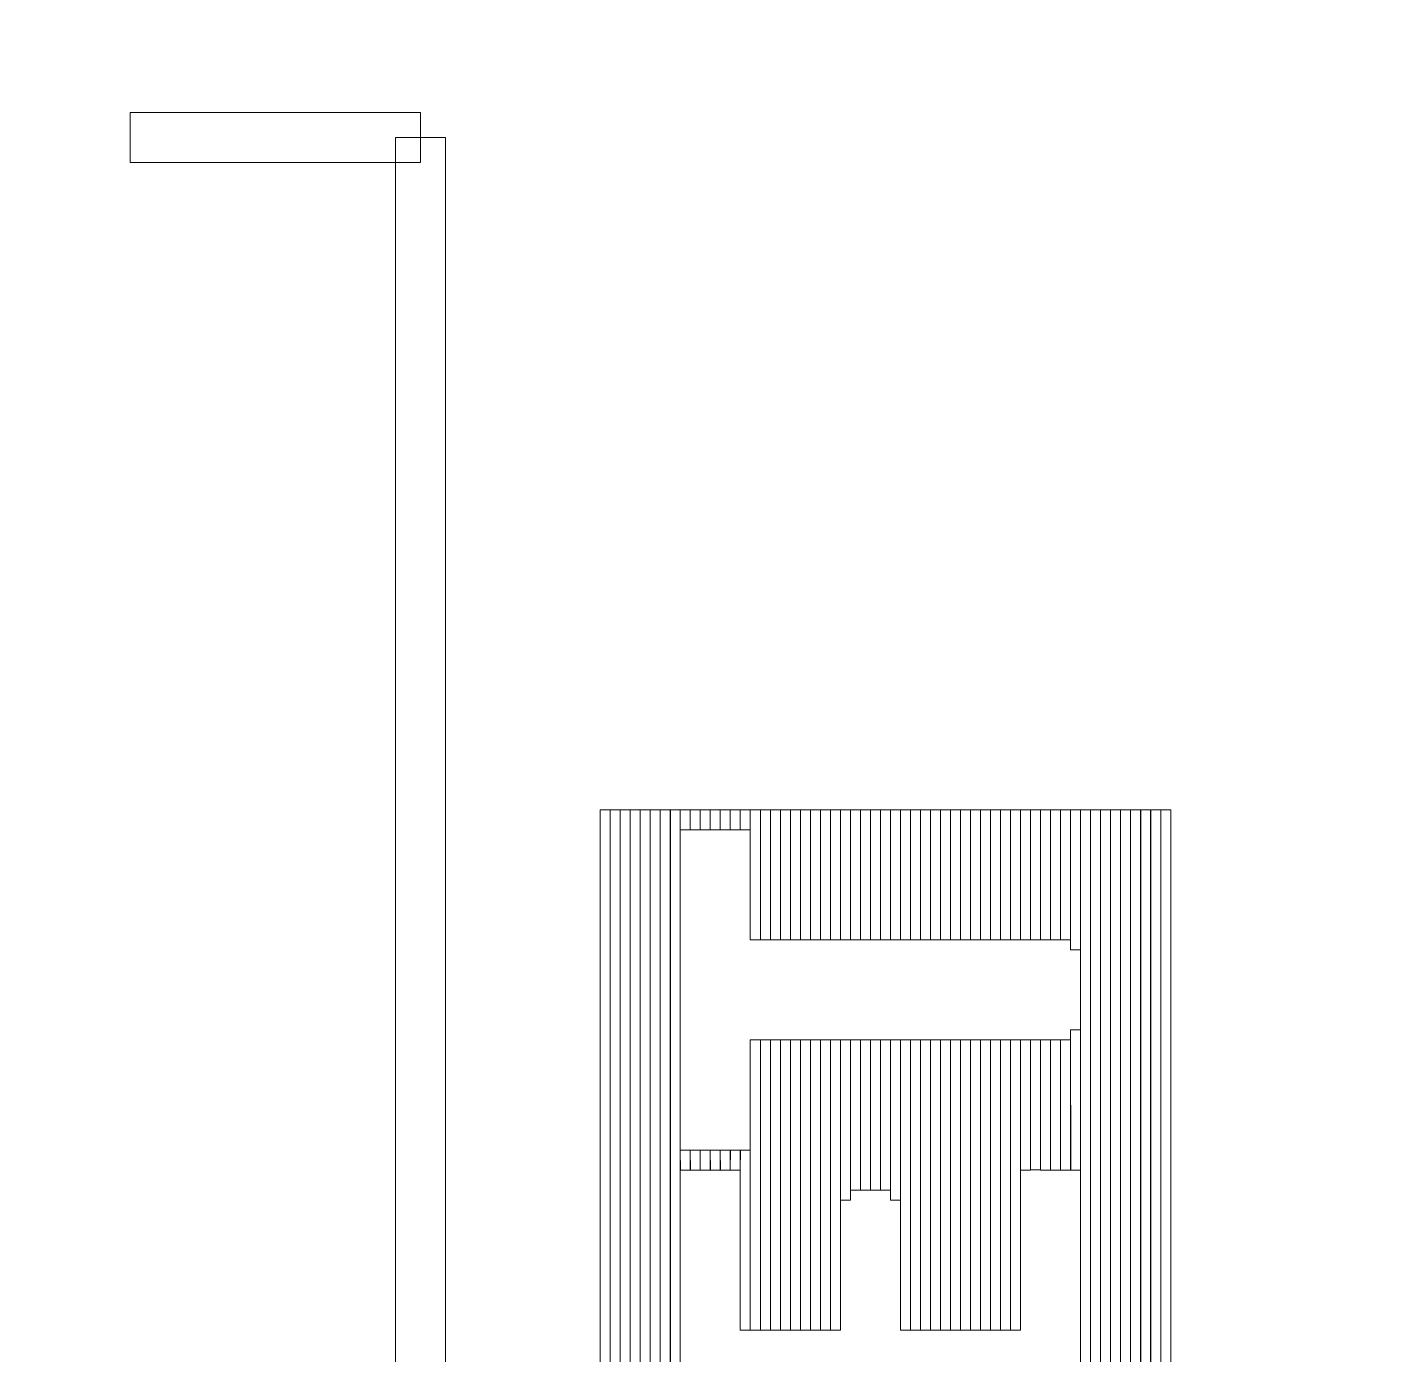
# Model space of a CAD drawing. Header units: millimetres. Extents: x -86 to 67, y -55 to 52.
# Drawn here: x -21.005 to -17.552, y -48.745 to -45.376 of the extents above; entities that cross this region are included whole.
import ezdxf

# ---------------------------------------------------------------- set-up
doc = ezdxf.new("R2010")
doc.units = ezdxf.units.MM
doc.header["$MEASUREMENT"] = 0
for name, color, linetype in [('BG_OUTLINE', 7, 'Continuous'), ('MA_PEN3', 7, 'Continuous'), ('PG_SILKSCREEN_TOP', 7, 'Continuous')]:
    doc.layers.add(name, color=color, linetype=linetype)

msp = doc.modelspace()

# ---------------------------------------------------------------- linework, layer by layer
at = {"layer": 'BG_OUTLINE', "color": 3, "lineweight": 9}
msp.add_open_spline([(-60.0926, 34.7331), (-60.0926, 34.7331), (63.7724, 34.7331), (63.7724, 34.7331), (63.7724, 34.7331), (64.585, 34.7336), (65.3646, 34.4113), (65.9396, 33.837), (65.9396, 33.837), (66.5146, 33.2627), (66.8379, 32.4797), (66.8384, 31.667), (66.8384, 31.667), (66.8384, 31.667), (66.8412, -52.28), (66.8412, -52.28), (66.8412, -52.28), (66.8412, -52.28), (66.8384, -52.1933), (66.8384, -52.1933), (66.8384, -52.1933), (66.8389, -53.006), (66.5166, -53.7856), (65.9424, -54.3606), (65.9424, -54.3606), (65.3681, -54.9356), (64.585, -55.2589), (63.7724, -55.2594), (63.7724, -55.2594), (63.7724, -55.2594), (-60.1869, -55.2594), (-60.1869, -55.2594), (-60.1869, -55.2594), (-60.1869, -55.2594), (-60.0853, -55.2518), (-60.0853, -55.2518), (-60.0853, -55.2518), (-60.8979, -55.2523), (-61.6775, -54.9299), (-62.2525, -54.3557), (-62.2525, -54.3557), (-62.8275, -53.7814), (-63.1508, -52.9984), (-63.1513, -52.1857), (-63.1513, -52.1857), (-63.1513, -52.1857), (-63.1587, 31.667), (-63.1587, 31.667), (-63.1587, 31.667), (-63.1592, 32.4797), (-62.8369, 33.2593), (-62.2626, 33.8343), (-62.2626, 33.8343), (-61.6883, 34.4093), (-60.9053, 34.7326), (-60.0926, 34.7331)], degree=3, knots=[0, 0, 0, 0, 0.071429, 0.071429, 0.071429, 0.071429, 0.142857, 0.142857, 0.142857, 0.142857, 0.214286, 0.214286, 0.214286, 0.214286, 0.285714, 0.285714, 0.285714, 0.285714, 0.357143, 0.357143, 0.357143, 0.357143, 0.428571, 0.428571, 0.428571, 0.428571, 0.5, 0.5, 0.5, 0.5, 0.571429, 0.571429, 0.571429, 0.571429, 0.642857, 0.642857, 0.642857, 0.642857, 0.714286, 0.714286, 0.714286, 0.714286, 0.785714, 0.785714, 0.785714, 0.785714, 0.857143, 0.857143, 0.857143, 0.857143, 0.928571, 0.928571, 0.928571, 0.928571, 1, 1, 1, 1], dxfattribs=at)
at = {"layer": 'MA_PEN3', "color": 5, "lineweight": 9}
for points in [[(-19.525, -51.5017), (-19.525, -51.5017), (-19.5504, -51.5017), (-19.5504, -51.5017), (-19.5504, -51.5017), (-19.5504, -51.5017), (-19.5504, -47.3615), (-19.5504, -47.3615), (-19.5504, -47.3615), (-19.5504, -47.3615), (-19.525, -47.3615), (-19.525, -47.3615), (-19.525, -47.3615), (-19.525, -47.3615), (-19.525, -51.5017), (-19.525, -51.5017)], [(-19.4996, -51.5017), (-19.4996, -51.5017), (-19.525, -51.5017), (-19.525, -51.5017), (-19.525, -51.5017), (-19.525, -51.5017), (-19.525, -47.3615), (-19.525, -47.3615), (-19.525, -47.3615), (-19.525, -47.3615), (-19.4996, -47.3615), (-19.4996, -47.3615), (-19.4996, -47.3615), (-19.4996, -47.3615), (-19.4996, -51.5017), (-19.4996, -51.5017)], [(-19.4742, -51.5017), (-19.4742, -51.5017), (-19.4996, -51.5017), (-19.4996, -51.5017), (-19.4996, -51.5017), (-19.4996, -51.5017), (-19.4996, -47.3615), (-19.4996, -47.3615), (-19.4996, -47.3615), (-19.4996, -47.3615), (-19.4742, -47.3615), (-19.4742, -47.3615), (-19.4742, -47.3615), (-19.4742, -47.3615), (-19.4742, -51.5017), (-19.4742, -51.5017)], [(-19.4488, -51.5017), (-19.4488, -51.5017), (-19.4742, -51.5017), (-19.4742, -51.5017), (-19.4742, -51.5017), (-19.4742, -51.5017), (-19.4742, -47.3615), (-19.4742, -47.3615), (-19.4742, -47.3615), (-19.4742, -47.3615), (-19.4488, -47.3615), (-19.4488, -47.3615), (-19.4488, -47.3615), (-19.4488, -47.3615), (-19.4488, -51.5017), (-19.4488, -51.5017)], [(-19.4232, -51.5017), (-19.4232, -51.5017), (-19.4486, -51.5017), (-19.4486, -51.5017), (-19.4486, -51.5017), (-19.4486, -51.5017), (-19.4488, -47.3615), (-19.4488, -47.3615), (-19.4488, -47.3615), (-19.4488, -47.3615), (-19.4234, -47.3615), (-19.4234, -47.3615), (-19.4234, -47.3615), (-19.4234, -47.3615), (-19.4232, -51.5017), (-19.4232, -51.5017)], [(-19.398, -51.5017), (-19.398, -51.5017), (-19.4234, -51.5017), (-19.4234, -51.5017), (-19.4234, -51.5017), (-19.4234, -51.5017), (-19.4234, -47.3615), (-19.4234, -47.3615), (-19.4234, -47.3615), (-19.4234, -47.3615), (-19.398, -47.3615), (-19.398, -47.3615), (-19.398, -47.3615), (-19.398, -47.3615), (-19.398, -51.5017), (-19.398, -51.5017)], [(-19.3726, -51.5017), (-19.3726, -51.5017), (-19.398, -51.5017), (-19.398, -51.5017), (-19.398, -51.5017), (-19.398, -51.5017), (-19.3978, -47.3615), (-19.3978, -47.3615), (-19.3978, -47.3615), (-19.3978, -47.3615), (-19.3724, -47.3615), (-19.3724, -47.3615), (-19.3724, -47.3615), (-19.3724, -47.3615), (-19.3726, -51.5017), (-19.3726, -51.5017)], [(-19.3472, -49.2411), (-19.3472, -49.2411), (-19.3726, -49.2411), (-19.3726, -49.2411), (-19.3726, -49.2411), (-19.3726, -49.2411), (-19.3726, -47.3615), (-19.3726, -47.3615), (-19.3726, -47.3615), (-19.3726, -47.3615), (-19.3472, -47.3615), (-19.3472, -47.3615), (-19.3472, -47.3615), (-19.3472, -47.3615), (-19.3472, -49.2411), (-19.3472, -49.2411)], [(-19.3218, -47.4123), (-19.3218, -47.4123), (-19.3472, -47.4123), (-19.3472, -47.4123), (-19.3472, -47.4123), (-19.3472, -47.4123), (-19.3472, -47.3615), (-19.3472, -47.3615), (-19.3472, -47.3615), (-19.3472, -47.3615), (-19.3218, -47.3615), (-19.3218, -47.3615), (-19.3218, -47.3615), (-19.3218, -47.3615), (-19.3218, -47.4123), (-19.3218, -47.4123)], [(-19.2964, -47.4123), (-19.2964, -47.4123), (-19.3218, -47.4123), (-19.3218, -47.4123), (-19.3218, -47.4123), (-19.3218, -47.4123), (-19.3218, -47.3615), (-19.3218, -47.3615), (-19.3218, -47.3615), (-19.3218, -47.3615), (-19.2964, -47.3615), (-19.2964, -47.3615), (-19.2964, -47.3615), (-19.2964, -47.3615), (-19.2964, -47.4123), (-19.2964, -47.4123)], [(-19.271, -47.4123), (-19.271, -47.4123), (-19.2964, -47.4123), (-19.2964, -47.4123), (-19.2964, -47.4123), (-19.2964, -47.4123), (-19.2964, -47.3615), (-19.2964, -47.3615), (-19.2964, -47.3615), (-19.2964, -47.3615), (-19.271, -47.3615), (-19.271, -47.3615), (-19.271, -47.3615), (-19.271, -47.3615), (-19.271, -47.4123), (-19.271, -47.4123)], [(-19.2456, -47.4123), (-19.2456, -47.4123), (-19.271, -47.4123), (-19.271, -47.4123), (-19.271, -47.4123), (-19.271, -47.4123), (-19.271, -47.3615), (-19.271, -47.3615), (-19.271, -47.3615), (-19.271, -47.3615), (-19.2456, -47.3615), (-19.2456, -47.3615), (-19.2456, -47.3615), (-19.2456, -47.3615), (-19.2456, -47.4123), (-19.2456, -47.4123)], [(-19.2202, -47.4123), (-19.2202, -47.4123), (-19.2456, -47.4123), (-19.2456, -47.4123), (-19.2456, -47.4123), (-19.2456, -47.4123), (-19.2456, -47.3615), (-19.2456, -47.3615), (-19.2456, -47.3615), (-19.2456, -47.3615), (-19.2202, -47.3615), (-19.2202, -47.3615), (-19.2202, -47.3615), (-19.2202, -47.3615), (-19.2202, -47.4123), (-19.2202, -47.4123)], [(-19.1948, -47.4123), (-19.1948, -47.4123), (-19.2202, -47.4123), (-19.2202, -47.4123), (-19.2202, -47.4123), (-19.2202, -47.4123), (-19.2202, -47.3615), (-19.2202, -47.3615), (-19.2202, -47.3615), (-19.2202, -47.3615), (-19.1948, -47.3615), (-19.1948, -47.3615), (-19.1948, -47.3615), (-19.1948, -47.3615), (-19.1948, -47.4123), (-19.1948, -47.4123)], [(-19.1694, -47.4123), (-19.1694, -47.4123), (-19.1948, -47.4123), (-19.1948, -47.4123), (-19.1948, -47.4123), (-19.1948, -47.4123), (-19.1948, -47.3615), (-19.1948, -47.3615), (-19.1948, -47.3615), (-19.1948, -47.3615), (-19.1694, -47.3615), (-19.1694, -47.3615), (-19.1694, -47.3615), (-19.1694, -47.3615), (-19.1694, -47.4123), (-19.1694, -47.4123)], [(-19.144, -47.6917), (-19.144, -47.6917), (-19.1694, -47.6917), (-19.1694, -47.6917), (-19.1694, -47.6917), (-19.1694, -47.6917), (-19.1694, -47.3615), (-19.1694, -47.3615), (-19.1694, -47.3615), (-19.1694, -47.3615), (-19.144, -47.3615), (-19.144, -47.3615), (-19.144, -47.3615), (-19.144, -47.3615), (-19.144, -47.6917), (-19.144, -47.6917)], [(-19.1184, -47.6917), (-19.1184, -47.6917), (-19.1438, -47.6917), (-19.1438, -47.6917), (-19.1438, -47.6917), (-19.1438, -47.6917), (-19.1438, -47.3615), (-19.1438, -47.3615), (-19.1438, -47.3615), (-19.1438, -47.3615), (-19.1184, -47.3615), (-19.1184, -47.3615), (-19.1184, -47.3615), (-19.1184, -47.3615), (-19.1184, -47.6917), (-19.1184, -47.6917)], [(-19.0932, -47.6919), (-19.0932, -47.6919), (-19.1186, -47.6919), (-19.1186, -47.6919), (-19.1186, -47.6919), (-19.1186, -47.6919), (-19.1186, -47.3615), (-19.1186, -47.3615), (-19.1186, -47.3615), (-19.1186, -47.3615), (-19.0932, -47.3615), (-19.0932, -47.3615), (-19.0932, -47.3615), (-19.0932, -47.3615), (-19.0932, -47.6919), (-19.0932, -47.6919)], [(-19.0678, -47.6917), (-19.0678, -47.6917), (-19.0932, -47.6917), (-19.0932, -47.6917), (-19.0932, -47.6917), (-19.0932, -47.6917), (-19.0932, -47.3615), (-19.0932, -47.3615), (-19.0932, -47.3615), (-19.0932, -47.3615), (-19.0678, -47.3615), (-19.0678, -47.3615), (-19.0678, -47.3615), (-19.0678, -47.3615), (-19.0678, -47.6917), (-19.0678, -47.6917)], [(-19.0424, -47.6917), (-19.0424, -47.6917), (-19.0678, -47.6917), (-19.0678, -47.6917), (-19.0678, -47.6917), (-19.0678, -47.6917), (-19.0678, -47.3615), (-19.0678, -47.3615), (-19.0678, -47.3615), (-19.0678, -47.3615), (-19.0424, -47.3615), (-19.0424, -47.3615), (-19.0424, -47.3615), (-19.0424, -47.3615), (-19.0424, -47.6917), (-19.0424, -47.6917)], [(-19.0168, -47.6917), (-19.0168, -47.6917), (-19.0422, -47.6917), (-19.0422, -47.6917), (-19.0422, -47.6917), (-19.0422, -47.6917), (-19.0424, -47.3615), (-19.0424, -47.3615), (-19.0424, -47.3615), (-19.0424, -47.3615), (-19.017, -47.3615), (-19.017, -47.3615), (-19.017, -47.3615), (-19.017, -47.3615), (-19.0168, -47.6917), (-19.0168, -47.6917)], [(-18.9916, -47.6917), (-18.9916, -47.6917), (-19.017, -47.6917), (-19.017, -47.6917), (-19.017, -47.6917), (-19.017, -47.6917), (-19.017, -47.3615), (-19.017, -47.3615), (-19.017, -47.3615), (-19.017, -47.3615), (-18.9916, -47.3615), (-18.9916, -47.3615), (-18.9916, -47.3615), (-18.9916, -47.3615), (-18.9916, -47.6917), (-18.9916, -47.6917)], [(-18.9662, -47.6917), (-18.9662, -47.6917), (-18.9916, -47.6917), (-18.9916, -47.6917), (-18.9916, -47.6917), (-18.9916, -47.6917), (-18.9916, -47.3615), (-18.9916, -47.3615), (-18.9916, -47.3615), (-18.9916, -47.3615), (-18.9662, -47.3615), (-18.9662, -47.3615), (-18.9662, -47.3615), (-18.9662, -47.3615), (-18.9662, -47.6917), (-18.9662, -47.6917)], [(-18.9406, -47.6917), (-18.9406, -47.6917), (-18.966, -47.6917), (-18.966, -47.6917), (-18.966, -47.6917), (-18.966, -47.6917), (-18.966, -47.3615), (-18.966, -47.3615), (-18.966, -47.3615), (-18.966, -47.3615), (-18.9406, -47.3615), (-18.9406, -47.3615), (-18.9406, -47.3615), (-18.9406, -47.3615), (-18.9406, -47.6917), (-18.9406, -47.6917)], [(-18.9154, -47.6919), (-18.9154, -47.6919), (-18.9408, -47.6919), (-18.9408, -47.6919), (-18.9408, -47.6919), (-18.9408, -47.6919), (-18.9408, -47.3615), (-18.9408, -47.3615), (-18.9408, -47.3615), (-18.9408, -47.3615), (-18.9154, -47.3615), (-18.9154, -47.3615), (-18.9154, -47.3615), (-18.9154, -47.3615), (-18.9154, -47.6919), (-18.9154, -47.6919)], [(-18.89, -47.6917), (-18.89, -47.6917), (-18.9154, -47.6917), (-18.9154, -47.6917), (-18.9154, -47.6917), (-18.9154, -47.6917), (-18.9154, -47.3615), (-18.9154, -47.3615), (-18.9154, -47.3615), (-18.9154, -47.3615), (-18.89, -47.3615), (-18.89, -47.3615), (-18.89, -47.3615), (-18.89, -47.3615), (-18.89, -47.6917), (-18.89, -47.6917)], [(-18.8646, -47.6917), (-18.8646, -47.6917), (-18.89, -47.6917), (-18.89, -47.6917), (-18.89, -47.6917), (-18.89, -47.6917), (-18.89, -47.3615), (-18.89, -47.3615), (-18.89, -47.3615), (-18.89, -47.3615), (-18.8646, -47.3615), (-18.8646, -47.3615), (-18.8646, -47.3615), (-18.8646, -47.3615), (-18.8646, -47.6917), (-18.8646, -47.6917)], [(-18.8392, -47.6919), (-18.8392, -47.6919), (-18.8646, -47.6919), (-18.8646, -47.6919), (-18.8646, -47.6919), (-18.8646, -47.6919), (-18.8646, -47.3615), (-18.8646, -47.3615), (-18.8646, -47.3615), (-18.8646, -47.3615), (-18.8392, -47.3615), (-18.8392, -47.3615), (-18.8392, -47.3615), (-18.8392, -47.3615), (-18.8392, -47.6919), (-18.8392, -47.6919)], [(-18.8138, -47.6917), (-18.8138, -47.6917), (-18.8392, -47.6917), (-18.8392, -47.6917), (-18.8392, -47.6917), (-18.8392, -47.6917), (-18.8392, -47.3615), (-18.8392, -47.3615), (-18.8392, -47.3615), (-18.8392, -47.3615), (-18.8138, -47.3615), (-18.8138, -47.3615), (-18.8138, -47.3615), (-18.8138, -47.3615), (-18.8138, -47.6917), (-18.8138, -47.6917)], [(-18.7884, -47.6917), (-18.7884, -47.6917), (-18.8138, -47.6917), (-18.8138, -47.6917), (-18.8138, -47.6917), (-18.8138, -47.6917), (-18.8138, -47.3615), (-18.8138, -47.3615), (-18.8138, -47.3615), (-18.8138, -47.3615), (-18.7884, -47.3615), (-18.7884, -47.3615), (-18.7884, -47.3615), (-18.7884, -47.3615), (-18.7884, -47.6917), (-18.7884, -47.6917)], [(-18.7628, -47.6917), (-18.7628, -47.6917), (-18.7882, -47.6917), (-18.7882, -47.6917), (-18.7882, -47.6917), (-18.7882, -47.6917), (-18.7882, -47.3615), (-18.7882, -47.3615), (-18.7882, -47.3615), (-18.7882, -47.3615), (-18.7628, -47.3615), (-18.7628, -47.3615), (-18.7628, -47.3615), (-18.7628, -47.3615), (-18.7628, -47.6917), (-18.7628, -47.6917)], [(-18.7376, -47.6919), (-18.7376, -47.6919), (-18.763, -47.6919), (-18.763, -47.6919), (-18.763, -47.6919), (-18.763, -47.6919), (-18.763, -47.3615), (-18.763, -47.3615), (-18.763, -47.3615), (-18.763, -47.3615), (-18.7376, -47.3615), (-18.7376, -47.3615), (-18.7376, -47.3615), (-18.7376, -47.3615), (-18.7376, -47.6919), (-18.7376, -47.6919)], [(-18.7122, -47.6917), (-18.7122, -47.6917), (-18.7376, -47.6917), (-18.7376, -47.6917), (-18.7376, -47.6917), (-18.7376, -47.6917), (-18.7376, -47.3615), (-18.7376, -47.3615), (-18.7376, -47.3615), (-18.7376, -47.3615), (-18.7122, -47.3615), (-18.7122, -47.3615), (-18.7122, -47.3615), (-18.7122, -47.3615), (-18.7122, -47.6917), (-18.7122, -47.6917)], [(-18.6868, -47.6917), (-18.6868, -47.6917), (-18.7122, -47.6917), (-18.7122, -47.6917), (-18.7122, -47.6917), (-18.7122, -47.6917), (-18.7122, -47.3615), (-18.7122, -47.3615), (-18.7122, -47.3615), (-18.7122, -47.3615), (-18.6868, -47.3615), (-18.6868, -47.3615), (-18.6868, -47.3615), (-18.6868, -47.3615), (-18.6868, -47.6917), (-18.6868, -47.6917)], [(-18.6614, -47.6919), (-18.6614, -47.6919), (-18.6868, -47.6919), (-18.6868, -47.6919), (-18.6868, -47.6919), (-18.6868, -47.6919), (-18.6868, -47.3615), (-18.6868, -47.3615), (-18.6868, -47.3615), (-18.6868, -47.3615), (-18.6614, -47.3615), (-18.6614, -47.3615), (-18.6614, -47.3615), (-18.6614, -47.3615), (-18.6614, -47.6919), (-18.6614, -47.6919)], [(-18.636, -47.6917), (-18.636, -47.6917), (-18.6614, -47.6917), (-18.6614, -47.6917), (-18.6614, -47.6917), (-18.6614, -47.6917), (-18.6614, -47.3615), (-18.6614, -47.3615), (-18.6614, -47.3615), (-18.6614, -47.3615), (-18.636, -47.3615), (-18.636, -47.3615), (-18.636, -47.3615), (-18.636, -47.3615), (-18.636, -47.6917), (-18.636, -47.6917)], [(-18.6106, -47.6917), (-18.6106, -47.6917), (-18.636, -47.6917), (-18.636, -47.6917), (-18.636, -47.6917), (-18.636, -47.6917), (-18.636, -47.3615), (-18.636, -47.3615), (-18.636, -47.3615), (-18.636, -47.3615), (-18.6106, -47.3615), (-18.6106, -47.3615), (-18.6106, -47.3615), (-18.6106, -47.3615), (-18.6106, -47.6917), (-18.6106, -47.6917)], [(-18.585, -47.6917), (-18.585, -47.6917), (-18.6104, -47.6917), (-18.6104, -47.6917), (-18.6104, -47.6917), (-18.6104, -47.6917), (-18.6104, -47.3615), (-18.6104, -47.3615), (-18.6104, -47.3615), (-18.6104, -47.3615), (-18.585, -47.3615), (-18.585, -47.3615), (-18.585, -47.3615), (-18.585, -47.3615), (-18.585, -47.6917), (-18.585, -47.6917)], [(-18.5598, -47.6917), (-18.5598, -47.6917), (-18.5852, -47.6917), (-18.5852, -47.6917), (-18.5852, -47.6917), (-18.5852, -47.6917), (-18.5852, -47.3615), (-18.5852, -47.3615), (-18.5852, -47.3615), (-18.5852, -47.3615), (-18.5598, -47.3615), (-18.5598, -47.3615), (-18.5598, -47.3615), (-18.5598, -47.3615), (-18.5598, -47.6917), (-18.5598, -47.6917)], [(-18.5344, -47.6917), (-18.5344, -47.6917), (-18.5598, -47.6917), (-18.5598, -47.6917), (-18.5598, -47.6917), (-18.5598, -47.6917), (-18.5598, -47.3615), (-18.5598, -47.3615), (-18.5598, -47.3615), (-18.5598, -47.3615), (-18.5344, -47.3615), (-18.5344, -47.3615), (-18.5344, -47.3615), (-18.5344, -47.3615), (-18.5344, -47.6917), (-18.5344, -47.6917)], [(-18.509, -47.6917), (-18.509, -47.6917), (-18.5344, -47.6917), (-18.5344, -47.6917), (-18.5344, -47.6917), (-18.5344, -47.6917), (-18.5344, -47.3615), (-18.5344, -47.3615), (-18.5344, -47.3615), (-18.5344, -47.3615), (-18.509, -47.3615), (-18.509, -47.3615), (-18.509, -47.3615), (-18.509, -47.3615), (-18.509, -47.6917), (-18.509, -47.6917)], [(-18.4836, -47.6919), (-18.4836, -47.6919), (-18.509, -47.6919), (-18.509, -47.6919), (-18.509, -47.6919), (-18.509, -47.6919), (-18.509, -47.3615), (-18.509, -47.3615), (-18.509, -47.3615), (-18.509, -47.3615), (-18.4836, -47.3615), (-18.4836, -47.3615), (-18.4836, -47.3615), (-18.4836, -47.3615), (-18.4836, -47.6919), (-18.4836, -47.6919)], [(-18.4582, -47.6917), (-18.4582, -47.6917), (-18.4836, -47.6917), (-18.4836, -47.6917), (-18.4836, -47.6917), (-18.4836, -47.6917), (-18.4836, -47.3615), (-18.4836, -47.3615), (-18.4836, -47.3615), (-18.4836, -47.3615), (-18.4582, -47.3615), (-18.4582, -47.3615), (-18.4582, -47.3615), (-18.4582, -47.3615), (-18.4582, -47.6917), (-18.4582, -47.6917)], [(-18.4328, -47.6917), (-18.4328, -47.6917), (-18.4582, -47.6917), (-18.4582, -47.6917), (-18.4582, -47.6917), (-18.4582, -47.6917), (-18.4582, -47.3615), (-18.4582, -47.3615), (-18.4582, -47.3615), (-18.4582, -47.3615), (-18.4328, -47.3615), (-18.4328, -47.3615), (-18.4328, -47.3615), (-18.4328, -47.3615), (-18.4328, -47.6917), (-18.4328, -47.6917)], [(-18.4072, -47.6917), (-18.4072, -47.6917), (-18.4326, -47.6917), (-18.4326, -47.6917), (-18.4326, -47.6917), (-18.4326, -47.6917), (-18.4326, -47.3615), (-18.4326, -47.3615), (-18.4326, -47.3615), (-18.4326, -47.3615), (-18.4072, -47.3615), (-18.4072, -47.3615), (-18.4072, -47.3615), (-18.4072, -47.3615), (-18.4072, -47.6917), (-18.4072, -47.6917)], [(-18.382, -47.6917), (-18.382, -47.6917), (-18.4074, -47.6917), (-18.4074, -47.6917), (-18.4074, -47.6917), (-18.4074, -47.6917), (-18.4074, -47.3615), (-18.4074, -47.3615), (-18.4074, -47.3615), (-18.4074, -47.3615), (-18.382, -47.3615), (-18.382, -47.3615), (-18.382, -47.3615), (-18.382, -47.3615), (-18.382, -47.6917), (-18.382, -47.6917)], [(-18.3566, -47.6917), (-18.3566, -47.6917), (-18.382, -47.6917), (-18.382, -47.6917), (-18.382, -47.6917), (-18.382, -47.6917), (-18.382, -47.3615), (-18.382, -47.3615), (-18.382, -47.3615), (-18.382, -47.3615), (-18.3566, -47.3615), (-18.3566, -47.3615), (-18.3566, -47.3615), (-18.3566, -47.3615), (-18.3566, -47.6917), (-18.3566, -47.6917)], [(-18.3312, -47.7171), (-18.3312, -47.7171), (-18.3566, -47.7171), (-18.3566, -47.7171), (-18.3566, -47.7171), (-18.3566, -47.7171), (-18.3566, -47.3615), (-18.3566, -47.3615), (-18.3566, -47.3615), (-18.3566, -47.3615), (-18.3312, -47.3615), (-18.3312, -47.3615), (-18.3312, -47.3615), (-18.3312, -47.3615), (-18.3312, -47.7171), (-18.3312, -47.7171)], [(-18.3058, -49.2919), (-18.3058, -49.2919), (-18.3312, -49.2919), (-18.3312, -49.2919), (-18.3312, -49.2919), (-18.3312, -49.2919), (-18.3312, -47.3615), (-18.3312, -47.3615), (-18.3312, -47.3615), (-18.3312, -47.3615), (-18.3058, -47.3615), (-18.3058, -47.3615), (-18.3058, -47.3615), (-18.3058, -47.3615), (-18.3058, -49.2919), (-18.3058, -49.2919)], [(-18.2802, -51.5017), (-18.2802, -51.5017), (-18.3056, -51.5017), (-18.3056, -51.5017), (-18.3056, -51.5017), (-18.3056, -51.5017), (-18.3058, -47.3615), (-18.3058, -47.3615), (-18.3058, -47.3615), (-18.3058, -47.3615), (-18.2804, -47.3615), (-18.2804, -47.3615), (-18.2804, -47.3615), (-18.2804, -47.3615), (-18.2802, -51.5017), (-18.2802, -51.5017)], [(-18.255, -51.5017), (-18.255, -51.5017), (-18.2804, -51.5017), (-18.2804, -51.5017), (-18.2804, -51.5017), (-18.2804, -51.5017), (-18.2804, -47.3615), (-18.2804, -47.3615), (-18.2804, -47.3615), (-18.2804, -47.3615), (-18.255, -47.3615), (-18.255, -47.3615), (-18.255, -47.3615), (-18.255, -47.3615), (-18.255, -51.5017), (-18.255, -51.5017)], [(-18.2296, -51.5017), (-18.2296, -51.5017), (-18.255, -51.5017), (-18.255, -51.5017), (-18.255, -51.5017), (-18.255, -51.5017), (-18.255, -47.3615), (-18.255, -47.3615), (-18.255, -47.3615), (-18.255, -47.3615), (-18.2296, -47.3615), (-18.2296, -47.3615), (-18.2296, -47.3615), (-18.2296, -47.3615), (-18.2296, -51.5017), (-18.2296, -51.5017)], [(-18.2042, -51.5017), (-18.2042, -51.5017), (-18.2296, -51.5017), (-18.2296, -51.5017), (-18.2296, -51.5017), (-18.2296, -51.5017), (-18.2296, -47.3615), (-18.2296, -47.3615), (-18.2296, -47.3615), (-18.2296, -47.3615), (-18.2042, -47.3615), (-18.2042, -47.3615), (-18.2042, -47.3615), (-18.2042, -47.3615), (-18.2042, -51.5017), (-18.2042, -51.5017)], [(-18.1788, -51.5017), (-18.1788, -51.5017), (-18.2042, -51.5017), (-18.2042, -51.5017), (-18.2042, -51.5017), (-18.2042, -51.5017), (-18.2042, -47.3615), (-18.2042, -47.3615), (-18.2042, -47.3615), (-18.2042, -47.3615), (-18.1788, -47.3615), (-18.1788, -47.3615), (-18.1788, -47.3615), (-18.1788, -47.3615), (-18.1788, -51.5017), (-18.1788, -51.5017)], [(-18.1534, -51.5017), (-18.1534, -51.5017), (-18.1788, -51.5017), (-18.1788, -51.5017), (-18.1788, -51.5017), (-18.1788, -51.5017), (-18.1786, -47.3615), (-18.1786, -47.3615), (-18.1786, -47.3615), (-18.1786, -47.3615), (-18.1532, -47.3615), (-18.1532, -47.3615), (-18.1532, -47.3615), (-18.1532, -47.3615), (-18.1534, -51.5017), (-18.1534, -51.5017)], [(-18.128, -51.5017), (-18.128, -51.5017), (-18.1534, -51.5017), (-18.1534, -51.5017), (-18.1534, -51.5017), (-18.1534, -51.5017), (-18.1534, -47.3615), (-18.1534, -47.3615), (-18.1534, -47.3615), (-18.1534, -47.3615), (-18.128, -47.3615), (-18.128, -47.3615), (-18.128, -47.3615), (-18.128, -47.3615), (-18.128, -51.5017), (-18.128, -51.5017)], [(-18.1026, -51.5017), (-18.1026, -51.5017), (-18.128, -51.5017), (-18.128, -51.5017), (-18.128, -51.5017), (-18.128, -51.5017), (-18.128, -47.3615), (-18.128, -47.3615), (-18.128, -47.3615), (-18.128, -47.3615), (-18.1026, -47.3615), (-18.1026, -47.3615), (-18.1026, -47.3615), (-18.1026, -47.3615), (-18.1026, -51.5017), (-18.1026, -51.5017)], [(-18.3312, -48.2759), (-18.3312, -48.2759), (-18.3566, -48.2759), (-18.3566, -48.2759), (-18.3566, -48.2759), (-18.3566, -48.2759), (-18.3566, -47.9203), (-18.3566, -47.9203), (-18.3566, -47.9203), (-18.3566, -47.9203), (-18.3312, -47.9203), (-18.3312, -47.9203), (-18.3312, -47.9203), (-18.3312, -47.9203), (-18.3312, -48.2759), (-18.3312, -48.2759)], [(-19.144, -48.6823), (-19.144, -48.6823), (-19.1694, -48.6823), (-19.1694, -48.6823), (-19.1694, -48.6823), (-19.1694, -48.6823), (-19.1694, -47.9457), (-19.1694, -47.9457), (-19.1694, -47.9457), (-19.1694, -47.9457), (-19.144, -47.9457), (-19.144, -47.9457), (-19.144, -47.9457), (-19.144, -47.9457), (-19.144, -48.6823), (-19.144, -48.6823)], [(-19.1184, -48.6823), (-19.1184, -48.6823), (-19.1438, -48.6823), (-19.1438, -48.6823), (-19.1438, -48.6823), (-19.1438, -48.6823), (-19.1438, -47.9457), (-19.1438, -47.9457), (-19.1438, -47.9457), (-19.1438, -47.9457), (-19.1184, -47.9457), (-19.1184, -47.9457), (-19.1184, -47.9457), (-19.1184, -47.9457), (-19.1184, -48.6823), (-19.1184, -48.6823)], [(-19.0932, -48.6823), (-19.0932, -48.6823), (-19.1186, -48.6823), (-19.1186, -48.6823), (-19.1186, -48.6823), (-19.1186, -48.6823), (-19.1186, -47.9457), (-19.1186, -47.9457), (-19.1186, -47.9457), (-19.1186, -47.9457), (-19.0932, -47.9457), (-19.0932, -47.9457), (-19.0932, -47.9457), (-19.0932, -47.9457), (-19.0932, -48.6823), (-19.0932, -48.6823)], [(-19.0678, -48.6823), (-19.0678, -48.6823), (-19.0932, -48.6823), (-19.0932, -48.6823), (-19.0932, -48.6823), (-19.0932, -48.6823), (-19.0932, -47.9457), (-19.0932, -47.9457), (-19.0932, -47.9457), (-19.0932, -47.9457), (-19.0678, -47.9457), (-19.0678, -47.9457), (-19.0678, -47.9457), (-19.0678, -47.9457), (-19.0678, -48.6823), (-19.0678, -48.6823)], [(-19.0424, -48.6823), (-19.0424, -48.6823), (-19.0678, -48.6823), (-19.0678, -48.6823), (-19.0678, -48.6823), (-19.0678, -48.6823), (-19.0678, -47.9457), (-19.0678, -47.9457), (-19.0678, -47.9457), (-19.0678, -47.9457), (-19.0424, -47.9457), (-19.0424, -47.9457), (-19.0424, -47.9457), (-19.0424, -47.9457), (-19.0424, -48.6823), (-19.0424, -48.6823)], [(-19.017, -48.6823), (-19.017, -48.6823), (-19.0424, -48.6823), (-19.0424, -48.6823), (-19.0424, -48.6823), (-19.0424, -48.6823), (-19.0424, -47.9457), (-19.0424, -47.9457), (-19.0424, -47.9457), (-19.0424, -47.9457), (-19.017, -47.9457), (-19.017, -47.9457), (-19.017, -47.9457), (-19.017, -47.9457), (-19.017, -48.6823), (-19.017, -48.6823)], [(-18.9916, -48.6823), (-18.9916, -48.6823), (-19.017, -48.6823), (-19.017, -48.6823), (-19.017, -48.6823), (-19.017, -48.6823), (-19.017, -47.9457), (-19.017, -47.9457), (-19.017, -47.9457), (-19.017, -47.9457), (-18.9916, -47.9457), (-18.9916, -47.9457), (-18.9916, -47.9457), (-18.9916, -47.9457), (-18.9916, -48.6823), (-18.9916, -48.6823)], [(-18.9662, -48.6823), (-18.9662, -48.6823), (-18.9916, -48.6823), (-18.9916, -48.6823), (-18.9916, -48.6823), (-18.9916, -48.6823), (-18.9916, -47.9457), (-18.9916, -47.9457), (-18.9916, -47.9457), (-18.9916, -47.9457), (-18.9662, -47.9457), (-18.9662, -47.9457), (-18.9662, -47.9457), (-18.9662, -47.9457), (-18.9662, -48.6823), (-18.9662, -48.6823)], [(-18.9406, -48.6823), (-18.9406, -48.6823), (-18.966, -48.6823), (-18.966, -48.6823), (-18.966, -48.6823), (-18.966, -48.6823), (-18.966, -47.9457), (-18.966, -47.9457), (-18.966, -47.9457), (-18.966, -47.9457), (-18.9406, -47.9457), (-18.9406, -47.9457), (-18.9406, -47.9457), (-18.9406, -47.9457), (-18.9406, -48.6823), (-18.9406, -48.6823)], [(-18.9154, -48.3521), (-18.9154, -48.3521), (-18.9408, -48.3521), (-18.9408, -48.3521), (-18.9408, -48.3521), (-18.9408, -48.3521), (-18.9408, -47.9457), (-18.9408, -47.9457), (-18.9408, -47.9457), (-18.9408, -47.9457), (-18.9154, -47.9457), (-18.9154, -47.9457), (-18.9154, -47.9457), (-18.9154, -47.9457), (-18.9154, -48.3521), (-18.9154, -48.3521)], [(-18.89, -48.3267), (-18.89, -48.3267), (-18.9154, -48.3267), (-18.9154, -48.3267), (-18.9154, -48.3267), (-18.9154, -48.3267), (-18.9154, -47.9457), (-18.9154, -47.9457), (-18.9154, -47.9457), (-18.9154, -47.9457), (-18.89, -47.9457), (-18.89, -47.9457), (-18.89, -47.9457), (-18.89, -47.9457), (-18.89, -48.3267), (-18.89, -48.3267)], [(-18.8646, -48.3267), (-18.8646, -48.3267), (-18.89, -48.3267), (-18.89, -48.3267), (-18.89, -48.3267), (-18.89, -48.3267), (-18.89, -47.9457), (-18.89, -47.9457), (-18.89, -47.9457), (-18.89, -47.9457), (-18.8646, -47.9457), (-18.8646, -47.9457), (-18.8646, -47.9457), (-18.8646, -47.9457), (-18.8646, -48.3267), (-18.8646, -48.3267)], [(-18.8392, -48.3267), (-18.8392, -48.3267), (-18.8646, -48.3267), (-18.8646, -48.3267), (-18.8646, -48.3267), (-18.8646, -48.3267), (-18.8646, -47.9457), (-18.8646, -47.9457), (-18.8646, -47.9457), (-18.8646, -47.9457), (-18.8392, -47.9457), (-18.8392, -47.9457), (-18.8392, -47.9457), (-18.8392, -47.9457), (-18.8392, -48.3267), (-18.8392, -48.3267)], [(-18.8138, -48.3267), (-18.8138, -48.3267), (-18.8392, -48.3267), (-18.8392, -48.3267), (-18.8392, -48.3267), (-18.8392, -48.3267), (-18.8392, -47.9457), (-18.8392, -47.9457), (-18.8392, -47.9457), (-18.8392, -47.9457), (-18.8138, -47.9457), (-18.8138, -47.9457), (-18.8138, -47.9457), (-18.8138, -47.9457), (-18.8138, -48.3267), (-18.8138, -48.3267)], [(-18.7884, -48.3523), (-18.7884, -48.3523), (-18.8138, -48.3523), (-18.8138, -48.3523), (-18.8138, -48.3523), (-18.8138, -48.3523), (-18.8138, -47.9457), (-18.8138, -47.9457), (-18.8138, -47.9457), (-18.8138, -47.9457), (-18.7884, -47.9457), (-18.7884, -47.9457), (-18.7884, -47.9457), (-18.7884, -47.9457), (-18.7884, -48.3523), (-18.7884, -48.3523)], [(-18.7628, -48.6823), (-18.7628, -48.6823), (-18.7882, -48.6823), (-18.7882, -48.6823), (-18.7882, -48.6823), (-18.7882, -48.6823), (-18.7882, -47.9457), (-18.7882, -47.9457), (-18.7882, -47.9457), (-18.7882, -47.9457), (-18.7628, -47.9457), (-18.7628, -47.9457), (-18.7628, -47.9457), (-18.7628, -47.9457), (-18.7628, -48.6823), (-18.7628, -48.6823)], [(-18.7376, -48.6823), (-18.7376, -48.6823), (-18.763, -48.6823), (-18.763, -48.6823), (-18.763, -48.6823), (-18.763, -48.6823), (-18.763, -47.9457), (-18.763, -47.9457), (-18.763, -47.9457), (-18.763, -47.9457), (-18.7376, -47.9457), (-18.7376, -47.9457), (-18.7376, -47.9457), (-18.7376, -47.9457), (-18.7376, -48.6823), (-18.7376, -48.6823)], [(-18.7122, -48.6823), (-18.7122, -48.6823), (-18.7376, -48.6823), (-18.7376, -48.6823), (-18.7376, -48.6823), (-18.7376, -48.6823), (-18.7376, -47.9457), (-18.7376, -47.9457), (-18.7376, -47.9457), (-18.7376, -47.9457), (-18.7122, -47.9457), (-18.7122, -47.9457), (-18.7122, -47.9457), (-18.7122, -47.9457), (-18.7122, -48.6823), (-18.7122, -48.6823)], [(-18.6868, -48.6823), (-18.6868, -48.6823), (-18.7122, -48.6823), (-18.7122, -48.6823), (-18.7122, -48.6823), (-18.7122, -48.6823), (-18.7122, -47.9457), (-18.7122, -47.9457), (-18.7122, -47.9457), (-18.7122, -47.9457), (-18.6868, -47.9457), (-18.6868, -47.9457), (-18.6868, -47.9457), (-18.6868, -47.9457), (-18.6868, -48.6823), (-18.6868, -48.6823)], [(-18.6614, -48.6823), (-18.6614, -48.6823), (-18.6868, -48.6823), (-18.6868, -48.6823), (-18.6868, -48.6823), (-18.6868, -48.6823), (-18.6868, -47.9457), (-18.6868, -47.9457), (-18.6868, -47.9457), (-18.6868, -47.9457), (-18.6614, -47.9457), (-18.6614, -47.9457), (-18.6614, -47.9457), (-18.6614, -47.9457), (-18.6614, -48.6823), (-18.6614, -48.6823)], [(-18.636, -48.6823), (-18.636, -48.6823), (-18.6614, -48.6823), (-18.6614, -48.6823), (-18.6614, -48.6823), (-18.6614, -48.6823), (-18.6614, -47.9457), (-18.6614, -47.9457), (-18.6614, -47.9457), (-18.6614, -47.9457), (-18.636, -47.9457), (-18.636, -47.9457), (-18.636, -47.9457), (-18.636, -47.9457), (-18.636, -48.6823), (-18.636, -48.6823)], [(-18.6106, -48.6823), (-18.6106, -48.6823), (-18.636, -48.6823), (-18.636, -48.6823), (-18.636, -48.6823), (-18.636, -48.6823), (-18.636, -47.9457), (-18.636, -47.9457), (-18.636, -47.9457), (-18.636, -47.9457), (-18.6106, -47.9457), (-18.6106, -47.9457), (-18.6106, -47.9457), (-18.6106, -47.9457), (-18.6106, -48.6823), (-18.6106, -48.6823)], [(-18.5852, -48.6823), (-18.5852, -48.6823), (-18.6106, -48.6823), (-18.6106, -48.6823), (-18.6106, -48.6823), (-18.6106, -48.6823), (-18.6106, -47.9457), (-18.6106, -47.9457), (-18.6106, -47.9457), (-18.6106, -47.9457), (-18.5852, -47.9457), (-18.5852, -47.9457), (-18.5852, -47.9457), (-18.5852, -47.9457), (-18.5852, -48.6823), (-18.5852, -48.6823)], [(-18.5598, -48.6823), (-18.5598, -48.6823), (-18.5852, -48.6823), (-18.5852, -48.6823), (-18.5852, -48.6823), (-18.5852, -48.6823), (-18.5852, -47.9457), (-18.5852, -47.9457), (-18.5852, -47.9457), (-18.5852, -47.9457), (-18.5598, -47.9457), (-18.5598, -47.9457), (-18.5598, -47.9457), (-18.5598, -47.9457), (-18.5598, -48.6823), (-18.5598, -48.6823)], [(-18.5344, -48.6823), (-18.5344, -48.6823), (-18.5598, -48.6823), (-18.5598, -48.6823), (-18.5598, -48.6823), (-18.5598, -48.6823), (-18.5598, -47.9457), (-18.5598, -47.9457), (-18.5598, -47.9457), (-18.5598, -47.9457), (-18.5344, -47.9457), (-18.5344, -47.9457), (-18.5344, -47.9457), (-18.5344, -47.9457), (-18.5344, -48.6823), (-18.5344, -48.6823)], [(-18.509, -48.6823), (-18.509, -48.6823), (-18.5344, -48.6823), (-18.5344, -48.6823), (-18.5344, -48.6823), (-18.5344, -48.6823), (-18.5344, -47.9457), (-18.5344, -47.9457), (-18.5344, -47.9457), (-18.5344, -47.9457), (-18.509, -47.9457), (-18.509, -47.9457), (-18.509, -47.9457), (-18.509, -47.9457), (-18.509, -48.6823), (-18.509, -48.6823)], [(-18.4836, -48.6823), (-18.4836, -48.6823), (-18.509, -48.6823), (-18.509, -48.6823), (-18.509, -48.6823), (-18.509, -48.6823), (-18.509, -47.9457), (-18.509, -47.9457), (-18.509, -47.9457), (-18.509, -47.9457), (-18.4836, -47.9457), (-18.4836, -47.9457), (-18.4836, -47.9457), (-18.4836, -47.9457), (-18.4836, -48.6823), (-18.4836, -48.6823)], [(-18.458, -48.2759), (-18.458, -48.2759), (-18.4834, -48.2759), (-18.4834, -48.2759), (-18.4834, -48.2759), (-18.4834, -48.2759), (-18.4836, -47.9457), (-18.4836, -47.9457), (-18.4836, -47.9457), (-18.4836, -47.9457), (-18.4582, -47.9457), (-18.4582, -47.9457), (-18.4582, -47.9457), (-18.4582, -47.9457), (-18.458, -48.2759), (-18.458, -48.2759)], [(-18.4328, -48.2756), (-18.4328, -48.2756), (-18.4582, -48.2756), (-18.4582, -48.2756), (-18.4582, -48.2756), (-18.4582, -48.2756), (-18.4582, -47.9457), (-18.4582, -47.9457), (-18.4582, -47.9457), (-18.4582, -47.9457), (-18.4328, -47.9457), (-18.4328, -47.9457), (-18.4328, -47.9457), (-18.4328, -47.9457), (-18.4328, -48.2756), (-18.4328, -48.2756)], [(-18.4074, -48.2759), (-18.4074, -48.2759), (-18.4328, -48.2759), (-18.4328, -48.2759), (-18.4328, -48.2759), (-18.4328, -48.2759), (-18.4328, -47.9457), (-18.4328, -47.9457), (-18.4328, -47.9457), (-18.4328, -47.9457), (-18.4074, -47.9457), (-18.4074, -47.9457), (-18.4074, -47.9457), (-18.4074, -47.9457), (-18.4074, -48.2759), (-18.4074, -48.2759)], [(-18.382, -48.2759), (-18.382, -48.2759), (-18.4074, -48.2759), (-18.4074, -48.2759), (-18.4074, -48.2759), (-18.4074, -48.2759), (-18.4074, -47.9457), (-18.4074, -47.9457), (-18.4074, -47.9457), (-18.4074, -47.9457), (-18.382, -47.9457), (-18.382, -47.9457), (-18.382, -47.9457), (-18.382, -47.9457), (-18.382, -48.2759), (-18.382, -48.2759)], [(-18.3564, -48.2759), (-18.3564, -48.2759), (-18.3818, -48.2759), (-18.3818, -48.2759), (-18.3818, -48.2759), (-18.3818, -48.2759), (-18.382, -47.9457), (-18.382, -47.9457), (-18.382, -47.9457), (-18.382, -47.9457), (-18.3566, -47.9457), (-18.3566, -47.9457), (-18.3566, -47.9457), (-18.3566, -47.9457), (-18.3564, -48.2759), (-18.3564, -48.2759)], [(-19.3216, -48.2758), (-19.3216, -48.2758), (-19.347, -48.276), (-19.347, -48.276), (-19.347, -48.276), (-19.347, -48.276), (-19.3472, -48.2252), (-19.3472, -48.2252), (-19.3472, -48.2252), (-19.3472, -48.2252), (-19.3218, -48.225), (-19.3218, -48.225), (-19.3218, -48.225), (-19.3218, -48.225), (-19.3216, -48.2758), (-19.3216, -48.2758)], [(-19.2964, -48.2759), (-19.2964, -48.2759), (-19.3218, -48.2759), (-19.3218, -48.2759), (-19.3218, -48.2759), (-19.3218, -48.2759), (-19.3218, -48.2251), (-19.3218, -48.2251), (-19.3218, -48.2251), (-19.3218, -48.2251), (-19.2964, -48.2251), (-19.2964, -48.2251), (-19.2964, -48.2251), (-19.2964, -48.2251), (-19.2964, -48.2759), (-19.2964, -48.2759)], [(-19.271, -48.2759), (-19.271, -48.2759), (-19.2964, -48.2759), (-19.2964, -48.2759), (-19.2964, -48.2759), (-19.2964, -48.2759), (-19.2964, -48.2253), (-19.2964, -48.2253), (-19.2964, -48.2253), (-19.2964, -48.2253), (-19.271, -48.2253), (-19.271, -48.2253), (-19.271, -48.2253), (-19.271, -48.2253), (-19.271, -48.2759), (-19.271, -48.2759)], [(-19.2454, -48.2758), (-19.2454, -48.2758), (-19.2708, -48.276), (-19.2708, -48.276), (-19.2708, -48.276), (-19.2708, -48.276), (-19.271, -48.2252), (-19.271, -48.2252), (-19.271, -48.2252), (-19.271, -48.2252), (-19.2456, -48.225), (-19.2456, -48.225), (-19.2456, -48.225), (-19.2456, -48.225), (-19.2454, -48.2758), (-19.2454, -48.2758)], [(-19.2202, -48.2759), (-19.2202, -48.2759), (-19.2456, -48.2759), (-19.2456, -48.2759), (-19.2456, -48.2759), (-19.2456, -48.2759), (-19.2456, -48.2251), (-19.2456, -48.2251), (-19.2456, -48.2251), (-19.2456, -48.2251), (-19.2202, -48.2251), (-19.2202, -48.2251), (-19.2202, -48.2251), (-19.2202, -48.2251), (-19.2202, -48.2759), (-19.2202, -48.2759)], [(-19.1948, -48.276), (-19.1948, -48.276), (-19.2202, -48.2758), (-19.2202, -48.2758), (-19.2202, -48.2758), (-19.2202, -48.2758), (-19.22, -48.225), (-19.22, -48.225), (-19.22, -48.225), (-19.22, -48.225), (-19.1946, -48.2252), (-19.1946, -48.2252), (-19.1946, -48.2252), (-19.1946, -48.2252), (-19.1948, -48.276), (-19.1948, -48.276)], [(-19.1694, -48.6823), (-19.1694, -48.6823), (-19.1948, -48.6823), (-19.1948, -48.6823), (-19.1948, -48.6823), (-19.1948, -48.6823), (-19.1948, -48.2251), (-19.1948, -48.2251), (-19.1948, -48.2251), (-19.1948, -48.2251), (-19.1694, -48.2251), (-19.1694, -48.2251), (-19.1694, -48.2251), (-19.1694, -48.2251), (-19.1694, -48.6823), (-19.1694, -48.6823)]]:
    msp.add_open_spline(points, degree=3, knots=[0, 0, 0, 0, 0.25, 0.25, 0.25, 0.25, 0.5, 0.5, 0.5, 0.5, 0.75, 0.75, 0.75, 0.75, 1, 1, 1, 1], dxfattribs=at)
at = {"layer": 'PG_SILKSCREEN_TOP', "color": 6, "lineweight": 9}
for points in [[(-20.0066, -45.5924), (-20.0066, -45.5924), (-20.0066, -45.7194), (-20.0066, -45.7194), (-20.0066, -45.7194), (-20.0066, -45.7194), (-20.7432, -45.7194), (-20.7432, -45.7194), (-20.7432, -45.7194), (-20.7432, -45.7194), (-20.7432, -45.5924), (-20.7432, -45.5924), (-20.7432, -45.5924), (-20.7432, -45.5924), (-20.0066, -45.5924), (-20.0066, -45.5924)], [(-19.9431, -52.6559), (-19.9431, -52.6559), (-20.0701, -52.6559), (-20.0701, -52.6559), (-20.0701, -52.6559), (-20.0701, -52.6559), (-20.0701, -45.6559), (-20.0701, -45.6559), (-20.0701, -45.6559), (-20.0701, -45.6559), (-19.9431, -45.6559), (-19.9431, -45.6559), (-19.9431, -45.6559), (-19.9431, -45.6559), (-19.9431, -52.6559), (-19.9431, -52.6559)]]:
    msp.add_open_spline(points, degree=3, knots=[0, 0, 0, 0, 0.25, 0.25, 0.25, 0.25, 0.5, 0.5, 0.5, 0.5, 0.75, 0.75, 0.75, 0.75, 1, 1, 1, 1], dxfattribs=at)

doc.saveas('drawing.dxf')
